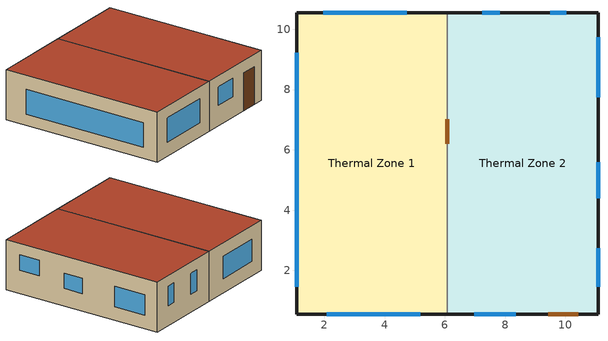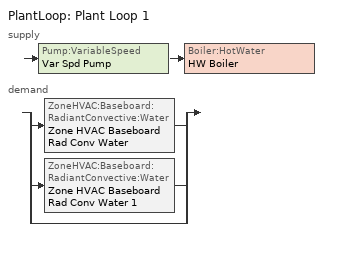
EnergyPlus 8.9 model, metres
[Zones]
Thermal Zone 1
 floor ground (ExtSlabCarpet 4in ClimateZone 1-8): 6.08,10.55 6.08,0.55 1.08,0.55 1.08,10.55 z0
 wall outside (ASHRAE 189.1-2009 ExtWall Mass ClimateZone 5): 6.08,10.55 1.08,10.55 1.08,0.55 6.08,0.55 z0:3
 wall to Thermal Zone 2 (Interior Wall): 6.08,0.55 6.08,10.55 z0:3
 window (ASHRAE 189.1-2009 ExtWindow ClimateZone 4-5): 4.73,10.55 1.96,10.55 z0.87:2.2; 2.08,0.55 5.19,0.55 z0.84:2.3; 1.08,9.21 1.08,1.45 z0.68:2.15
 door inside (Interior Door): 6.08,6.2 6.08,7.01 z0:2.16
 roof outside (ASHRAE 189.1-2009 ExtRoof IEAD ClimateZone 2-5): 6.08,0.55 6.08,10.55 1.08,10.55 1.08,0.55 z3
Thermal Zone 2
 floor ground (ExtSlabCarpet 4in ClimateZone 1-8): 11.08,10.55 11.08,0.55 6.08,0.55 6.08,10.55 z0
 wall outside (ASHRAE 189.1-2009 ExtWall Mass ClimateZone 5): 6.08,0.55 11.08,0.55 11.08,10.55 6.08,10.55 z0:3
 window (ASHRAE 189.1-2009 ExtWindow ClimateZone 4-5): 7.82,10.55 7.24,10.55 z1.07:2.33; 10.02,10.55 9.49,10.55 z1.22:2.38; 11.08,1.45 11.08,2.73 z1.41:2.34; 11.08,4.4 11.08,5.59 z1.06:1.98; 11.08,7.75 11.08,9.74 z0.81:2.04; 6.98,0.55 8.35,0.55 z1.23:2.33
 door (Exterior Door): 9.43,0.55 10.42,0.55 z0:2.26
 roof outside (ASHRAE 189.1-2009 ExtRoof IEAD ClimateZone 2-5): 11.08,0.55 11.08,10.55 6.08,10.55 6.08,0.55 z3
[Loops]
PlantLoop 'Plant Loop 1'
 supply: Pump:VariableSpeed 'Var Spd Pump' > Boiler:HotWater 'HW Boiler'
 demand: split
  | ZoneHVAC:Baseboard:RadiantConvective:Water 'Zone HVAC Baseboard Rad Conv Water'
  | ZoneHVAC:Baseboard:RadiantConvective:Water 'Zone HVAC Baseboard Rad Conv Water 1'
  | bypass
[Building]
Building 1
[Site:Location]
BERLIN: Latitude {deg}=52.47; Longitude {deg}=13.4; Time Zone {hr}=1; Elevation {m}=49
[SizingPeriod:DesignDay] Day of Month=21; Dry-Bulb Temperature Range Modifier Type=DefaultMultipliers; Barometric Pressure {Pa}=100738; Rain Indicator=No; Snow Indicator=No; Daylight Saving Time Indicator=No
Name | Month | Day Type | Maximum Dry-Bulb Temperature {C} | Daily Dry-Bulb Temperature Range {deltaC} | Humidity Condition Type | Wetbulb or DewPoint at Maximum Dry-Bulb {C} | Wind Speed {m/s} | Wind Direction {deg} | Solar Model Indicator | ASHRAE Clear Sky Optical Depth for Beam Irradiance (taub) | ASHRAE Clear Sky Optical Depth for Diffuse Irradiance (taud) | Enthalpy at Maximum Dry-Bulb {J/kg} | Sky Clearness
BERLIN Ann Clg .4% Condns DB=>MWB | 7 | SummerDesignDay | 30 | 9.2 | Wetbulb | 18.9 | 3.7 | 150 | ASHRAETau | 0.484 | 1.888
BERLIN Ann Clg .4% Condns DP=>MDB | 7 | SummerDesignDay | 22.1 | 9.2 | Dewpoint | 18 | 3.7 | 150 | ASHRAETau | 0.484 | 1.888
BERLIN Ann Clg .4% Condns Enth=>MDB | 7 | SummerDesignDay | 27 | 9.2 | Enthalpy |  | 3.7 | 150 | ASHRAETau | 0.484 | 1.888 | 57900
BERLIN Ann Clg .4% Condns WB=>MDB | 7 | SummerDesignDay | 26.9 | 9.2 | Wetbulb | 20.1 | 3.7 | 150 | ASHRAETau | 0.484 | 1.888
BERLIN Ann Htg 99.6% Condns DB | 2 | WinterDesignDay | -11.8 | 0 | Wetbulb | -11.8 | 3.3 | 100 | ASHRAEClearSky |  |  |  | 0
BERLIN Ann Htg Wind 99.6% Condns WS=>MCDB | 2 | WinterDesignDay | 6.3 | 0 | Wetbulb | 6.3 | 12.8 | 100 | ASHRAEClearSky |  |  |  | 0
BERLIN Ann Hum_n 99.6% Condns DP=>MCDB | 2 | WinterDesignDay | -10.8 | 0 | Dewpoint | -15 | 3.3 | 100 | ASHRAEClearSky |  |  |  | 0
[Material] Thermal Absorptance=0.9
Name | Roughness | Thickness {m} | Conductivity {W/m-K} | Density {kg/m3} | Specific Heat {J/kg-K} | Solar Absorptance | Visible Absorptance
1/2IN Gypsum | Smooth | 0.0127 | 0.16 | 784.9 | 830 | 0.4 | 0.4
1IN Stucco | Smooth | 0.0253 | 0.6918 | 1858 | 837 | 0.92 | 0.92
8IN Concrete HW | MediumRough | 0.2033 | 1.7296 | 2243 | 837 | 0.65 | 0.65
F08 Metal surface | Smooth | 0.0008 | 45.28 | 7824 | 500 | 0.7 | 0.7
G01a 19mm gypsum board | MediumSmooth | 0.019 | 0.16 | 800 | 1090 | 0.4 | 0.4
G05 25mm wood | MediumSmooth | 0.0254 | 0.15 | 608 | 1630 | 0.5 | 0.5
I01 25mm insulation board | MediumRough | 0.0254 | 0.03 | 43 | 1210 | 0.6 | 0.6
MAT-CC05 4 HW CONCRETE | Rough | 0.1016 | 1.311 | 2240 | 836.8 | 0.85 | 0.85
Metal Decking | MediumSmooth | 0.0015 | 45.006 | 7680 | 418.4 | 0.6 | 0.6
Roof Insulation [21] | MediumRough | 0.2105 | 0.049 | 265 | 836.8 | 0.7 | 0.7
Roof Membrane | VeryRough | 0.0095 | 0.16 | 1121.29 | 1460 | 0.7 | 0.7
Wall Insulation [40] | MediumRough | 0.0794 | 0.0432 | 91 | 837 | 0.5 | 0.5
[Material:AirGap]
F04 Wall air space resistance: Thermal Resistance {m2-K/W}=0.15
[Material:NoMass]
CP02 CARPET PAD: Roughness=Smooth; Thermal Resistance {m2-K/W}=0.1; Thermal Absorptance=0.9; Solar Absorptance=0.8; Visible Absorptance=0.8
[WindowMaterial:Glazing]
Theoretical Glass [207]: Optical Data Type=SpectralAverage; Thickness {m}=0.003; Solar Transmittance at Normal Incidence=0.3311; Front Side Solar Reflectance at Normal Incidence=0.6189; Back Side Solar Reflectance at Normal Incidence=0; Visible Transmittance at Normal Incidence=0.44; Front Side Visible Reflectance at Normal Incidence=0.51; Back Side Visible Reflectance at Normal Incidence=0; Infrared Transmittance at Normal Incidence=0; Front Side Infrared Hemispherical Emissivity=0.9; Back Side Infrared Hemispherical Emissivity=0.9; Conductivity {W/m-K}=0.0133; Dirt Correction Factor for Solar and Visible Transmittance=1; Solar Diffusing=No
[WindowMaterial:Shade]
Window Material Shade 1: Solar Transmittance=0.1; Solar Reflectance=0.8; Visible Transmittance=0.4; Visible Reflectance=0.5; Infrared Hemispherical Emissivity=0.9; Infrared Transmittance=0; Thickness {m}=0.005; Conductivity {W/m-K}=0.1; Shade to Glass Distance {m}=0.05; Top Opening Multiplier=0; Bottom Opening Multiplier=0; Left-Side Opening Multiplier=0; Right-Side Opening Multiplier=0; Airflow Permeability=0
[WindowProperty:ShadingControl] Shading Type=ExteriorShade; Construction with Shading=Window Shading; Shading Control Type=OnIfScheduleAllows; Shading Control Is Scheduled=Yes; Glare Control Is Active=No
Name | Schedule
Shading Control East | u_blinds_E
Shading Control North | u_blinds_N
Shading Control South | u_blinds_S
Shading Control West | u_blinds_W
[Construction]
ASHRAE 189.1-2009 ExtRoof IEAD ClimateZone 2-5: Roof Membrane, Roof Insulation [21], Metal Decking
ASHRAE 189.1-2009 ExtWall Mass ClimateZone 5: 1IN Stucco, 8IN Concrete HW, Wall Insulation [40], 1/2IN Gypsum
ASHRAE 189.1-2009 ExtWindow ClimateZone 4-5: Theoretical Glass [207]
Exterior Door: F08 Metal surface, I01 25mm insulation board
ExtSlabCarpet 4in ClimateZone 1-8: MAT-CC05 4 HW CONCRETE, CP02 CARPET PAD
Interior Door: G05 25mm wood
Interior Wall: G01a 19mm gypsum board, F04 Wall air space resistance, G01a 19mm gypsum board
Window Shading: Window Material Shade 1, Theoretical Glass [207]
[Zone]
Thermal Zone 1; Thermal Zone 2
[ZoneControl:Thermostat] Control Object Type 1=ThermostatSetpoint:DualSetpoint
Name | Zone or ZoneList | Control Type Schedule | Control Name 1
Thermal Zone 1 Thermostat | Thermal Zone 1 | Thermal Zone 1 Thermostat Schedule | Thermostat Setpoint Dual Setpoint 1
Thermal Zone 2 Thermostat | Thermal Zone 2 | {7121831a-c397-484b-8e7c-7976416e044e} | Thermostat Setpoint Dual Setpoint 2
[ThermostatSetpoint:DualSetpoint] Cooling Setpoint Temperature Schedule=Cooling Schedule
Name | Heating Setpoint Temperature Schedule
Thermostat Setpoint Dual Setpoint 1 | u_rad_OfficesZ1
Thermostat Setpoint Dual Setpoint 2 | u_rad_OfficesZ2
[ZoneVentilation:DesignFlowRate] Design Flow Rate Calculation Method=Flow/Zone; Design Flow Rate {m3/s}=0.16; Flow Rate per Zone Floor Area {m3/s-m2}=0; Flow Rate per Person {m3/s-person}=0; Air Changes per Hour {1/hr}=0; Ventilation Type=Natural; Fan Pressure Rise {Pa}=0; Fan Total Efficiency=1; Constant Term Coefficient=0.606; Temperature Term Coefficient=0.03636; Velocity Term Coefficient=0.1177; Velocity Squared Term Coefficient=0; Maximum Indoor Temperature {C}=100; Delta Temperature {deltaC}=-50; Minimum Outdoor Temperature {C}=-100; Maximum Outdoor Temperature {C}=100; Maximum Wind Speed {m/s}=40
Name | Zone or ZoneList | Schedule | Minimum Indoor Temperature {C} | Minimum Indoor Temperature Schedule
Natural Ventilation | Thermal Zone 1 | u_AHU1_noERC | -20
Natural Ventilation 1 | Thermal Zone 2 | Always On Discrete | 0 | u_AHU2_noERC
[ZoneHVAC:Baseboard:RadiantConvective:Water] Availability Schedule=Always On Discrete hvac_library; Rated Average Water Temperature {C}=87.78; Rated Water Mass Flow Rate {kg/s}=0.063; Heating Design Capacity Method=HeatingDesignCapacity; Heating Design Capacity {W}=5000; Heating Design Capacity Per Floor Area {W/m2}=0; Fraction of Autosized Heating Design Capacity=1; Maximum Water Flow Rate {m3/s}=AutoSize; Convergence Tolerance=0.001; Fraction Radiant=0.3; Fraction of Radiant Energy Incident on People=0.3; Fraction of Radiant Energy to Surface 3=0.128333
Name | Surface Name 1 | Fraction of Radiant Energy to Surface 1 | Surface Name 2 | Fraction of Radiant Energy to Surface 2 | Surface Name 3 | Surface Name 4 | Fraction of Radiant Energy to Surface 4 | Surface Name 5 | Fraction of Radiant Energy to Surface 5 | Surface Name 6 | Fraction of Radiant Energy to Surface 6
Zone HVAC Baseboard Rad Conv Water | Surface 1 | 0.035 | Surface 2 | 0.0641667 | Surface 3 | Surface 5 | 0.128333 | Surface 6 | 0.28 | Surface 4 | 0.0641667
Zone HVAC Baseboard Rad Conv Water 1 | Surface 10 | 0.0641667 | Surface 9 | 0.128333 | Surface 11 | Surface 8 | 0.0641667 | Surface 7 | 0.035 | Surface 12 | 0.28
[Zone equipment]
Thermal Zone 1: Zone HVAC Baseboard Rad Conv Water
Thermal Zone 2: Zone HVAC Baseboard Rad Conv Water 1
[Sizing:Zone] Zone Cooling Design Supply Air Temperature Input Method=SupplyAirTemperature; Zone Cooling Design Supply Air Temperature {C}=14; Zone Cooling Design Supply Air Temperature Difference {deltaC}=11.11; Zone Heating Design Supply Air Temperature Input Method=SupplyAirTemperature; Zone Heating Design Supply Air Temperature {C}=40; Zone Heating Design Supply Air Temperature Difference {deltaC}=11.11; Zone Cooling Design Supply Air Humidity Ratio {kgWater/kgDryAir}=0.0085; Zone Heating Design Supply Air Humidity Ratio {kgWater/kgDryAir}=0.008; Cooling Design Air Flow Method=DesignDay; Cooling Design Air Flow Rate {m3/s}=0; Cooling Minimum Air Flow per Zone Floor Area {m3/s-m2}=0.000762; Cooling Minimum Air Flow {m3/s}=0; Cooling Minimum Air Flow Fraction=0; Heating Design Air Flow Method=DesignDay; Heating Design Air Flow Rate {m3/s}=0; Heating Maximum Air Flow per Zone Floor Area {m3/s-m2}=0.002032; Heating Maximum Air Flow {m3/s}=0.141576; Heating Maximum Air Flow Fraction=0.3; Account for Dedicated Outdoor Air System=No
Name | Design Specification Outdoor Air Object | Design Specification Zone Air Distribution Object
Thermal Zone 1 | 189.1-2009 - Office - OpenOffice - CZ4-8 Ventilation | Thermal Zone 1 Design Spec Zone Air Dist
Thermal Zone 2 | {d7047ffc-dbbe-4956-8b60-b39d86e3fcc4} | Thermal Zone 2 Design Spec Zone Air Dist
[DesignSpecification:ZoneAirDistribution] Zone Air Distribution Effectiveness in Cooling Mode=1; Zone Air Distribution Effectiveness in Heating Mode=1
Thermal Zone 1 Design Spec Zone Air Dist; Thermal Zone 2 Design Spec Zone Air Dist
[DesignSpecification:OutdoorAir] Outdoor Air Method=Sum; Outdoor Air Flow per Person {m3/s-person}=0.00943895; Outdoor Air Flow per Zone Floor Area {m3/s-m2}=0; Outdoor Air Flow per Zone {m3/s}=0; Outdoor Air Flow Air Changes per Hour {1/hr}=0
189.1-2009 - Office - OpenOffice - CZ4-8 Ventilation; {d7047ffc-dbbe-4956-8b60-b39d86e3fcc4}
[PlantLoop]
Plant Loop 1: Fluid Type=Water; Plant Equipment Operation Scheme=Plant Loop 1 Operation Schemes; Maximum Loop Temperature {C}=100; Minimum Loop Temperature {C}=0; Maximum Loop Flow Rate {m3/s}=Autosize; Minimum Loop Flow Rate {m3/s}=0; Plant Loop Volume {m3}=Autocalculate; Load Distribution Scheme=Optimal; Plant Loop Demand Calculation Scheme=SingleSetpoint
[Sizing:Plant]
Plant Loop 1: Loop Type=Heating; Design Loop Exit Temperature {C}=82; Loop Design Temperature Difference {deltaC}=11; Sizing Option=NonCoincident; Zone Timesteps in Averaging Window=1; Coincident Sizing Factor Mode=None
[Pump:VariableSpeed]
Var Spd Pump: Design Maximum Flow Rate {m3/s}=Autosize; Design Pump Head {Pa}=179352; Design Power Consumption {W}=Autosize; Motor Efficiency=0.9; Fraction of Motor Inefficiencies to Fluid Stream=0; Coefficient 1 of the Part Load Performance Curve=0; Coefficient 2 of the Part Load Performance Curve=1; Coefficient 3 of the Part Load Performance Curve=0; Coefficient 4 of the Part Load Performance Curve=0; Design Minimum Flow Rate {m3/s}=0; Pump Control Type=Continuous; Skin Loss Radiative Fraction=0.5; Design Power Sizing Method=PowerPerFlowPerPressure; Design Electric Power per Unit Flow Rate {W/(m3/s)}=348701.1; Design Shaft Power per Unit Flow Rate per Unit Head=1.28205; Design Minimum Flow Rate Fraction=0
[Boiler:HotWater]
HW Boiler: Fuel Type=NaturalGas; Nominal Capacity {W}=Autosize; Nominal Thermal Efficiency=0.8; Efficiency Curve Temperature Evaluation Variable=LeavingBoiler; Normalized Boiler Efficiency Curve=Boiler Efficiency 1; Design Water Outlet Temperature {C}=82; Design Water Flow Rate {m3/s}=Autosize; Minimum Part Load Ratio=0; Maximum Part Load Ratio=1; Optimum Part Load Ratio=1; Water Outlet Upper Temperature Limit {C}=99; Boiler Flow Mode=NotModulated; Parasitic Electric Load {W}=0; Sizing Factor=1
[PlantEquipmentOperationSchemes]
Plant Loop 1 Operation Schemes: Control Scheme Object Type 1=PlantEquipmentOperation:HeatingLoad; Control Scheme Name 1=Plant Loop 1 Heating Operation Scheme; Control Scheme Schedule Name 1=Always On Discrete 3
[PlantEquipmentOperation:HeatingLoad]
Plant Loop 1 Heating Operation Scheme: Load Range Lower Limit 1 {W}=0; Load Range Upper Limit 1 {W}=1000000000; Range Equipment List Name 1=Plant Loop 1 Heating Equipment List
[PlantEquipmentList]
Plant Loop 1 Heating Equipment List: Boiler:HotWater, HW Boiler
[SetpointManager:Scheduled]
Scheduled HW Temp: Control Variable=Temperature; Schedule=Hot Water Temperature 1
[ExternalInterface:FunctionalMockupUnitExport:From:Variable]
Name | Output:Variable Index Key | Output:Variable | FMU Variable
 | Surface 4 | Surface Outside Face Incident Solar Radiation Rate per Area | v_solGlobFac_S
 | Surface 5 | Surface Outside Face Incident Solar Radiation Rate per Area | v_solGlobFac_W
 | Surface 2 | Surface Outside Face Incident Solar Radiation Rate per Area | v_solGlobFac_N
 | Surface 11 | Surface Outside Face Incident Solar Radiation Rate per Area | v_solGlobFac_E
 | Sub Surface 1 | Surface Shading Device Is On Time Fraction | u_blinds_S_val
 | Sub Surface 2 | Surface Shading Device Is On Time Fraction | u_blinds_W_val
 | Sub Surface 3 | Surface Shading Device Is On Time Fraction | u_blinds_N_val
 | Sub Surface 6 | Surface Shading Device Is On Time Fraction | u_blinds_E_val
 | ENVIRONMENT | Site Outdoor Air Drybulb Temperature | v_Tamb
 | Thermal Zone 1 | Zone Air Temperature | Tzone_1
 | Thermal Zone 2 | Zone Air Temperature | Tzone_2
 | Thermal Zone 1 | Zone Ventilation Mass Flow Rate | v_vent_1
 | Thermal Zone 2 | Zone Ventilation Mass Flow Rate | v_vent_2
 | u_AHU1_noERC | Schedule Value | u_AHU1_noERC_SchedVal
 | Thermal Zone 1 | Zone Outdoor Air Wind Speed | windspeed_Z1
 | Thermal Zone 1 | Zone Ventilation Current Density Volume Flow Rate | Volumeflow_Z1
 | Thermal Zone 1 | Zone Total Internal Total Heating Rate | v_IG_Offices
 | Surface 1 | Surface Outside Face Temperature | t_faceout_1
 | Surface 2 | Surface Outside Face Temperature | t_faceout_2
 | Surface 3 | Surface Outside Face Temperature | t_faceout_3
 | Surface 4 | Surface Outside Face Temperature | t_faceout_4
 | Surface 5 | Surface Outside Face Temperature | t_faceout_5
 | Surface 6 | Surface Outside Face Temperature | t_faceout_6
 | Surface 7 | Surface Outside Face Temperature | t_faceout_7
 | Surface 8 | Surface Outside Face Temperature | t_faceout_8
 | Surface 9 | Surface Outside Face Temperature | t_faceout_9
 | Surface 10 | Surface Outside Face Temperature | t_faceout_10
 | Surface 11 | Surface Outside Face Temperature | t_faceout_11
 | Surface 12 | Surface Outside Face Temperature | t_faceout_12
 | Surface 1 | Surface Inside Face Temperature | t_facein_1
 | Surface 2 | Surface Inside Face Temperature | t_facein_2
 | Surface 3 | Surface Inside Face Temperature | t_facein_3
 | Surface 4 | Surface Inside Face Temperature | t_facein_4
 | Surface 5 | Surface Inside Face Temperature | t_facein_5
 | Surface 6 | Surface Inside Face Temperature | t_facein_6
 | Surface 7 | Surface Inside Face Temperature | t_facein_7
 | Surface 8 | Surface Inside Face Temperature | t_facein_8
 | Surface 9 | Surface Inside Face Temperature | t_facein_9
 | Surface 10 | Surface Inside Face Temperature | t_facein_10
 | Surface 11 | Surface Inside Face Temperature | t_facein_11
 | Surface 12 | Surface Inside Face Temperature | t_facein_12
 | u_rad_OfficesZ1 | Schedule Value | SchedVal_Z1
 | ZONE HVAC BASEBOARD RAD CONV WATER | Baseboard Total Heating Rate | HeatRate_Z1
 | ZONE HVAC BASEBOARD RAD CONV WATER 1 | Baseboard Total Heating Rate | HeatRate_Z2
[ExternalInterface:FunctionalMockupUnitExport:To:Schedule]
Name | Schedule | FMU Variable | Initial Value
 | u_blinds_S | u_blinds_S | 0
 | u_blinds_W | u_blinds_W | 0
 | u_blinds_N | u_blinds_N | 0
 | u_blinds_E | u_blinds_E | 0
 | u_AHU1_noERC | u_AHU1_noERC | 0
 | u_AHU2_noERC | u_AHU2_noERC | 0
 | u_rad_OfficesZ1 | u_rad_OfficesZ1 | 20
 | u_rad_OfficesZ2 | u_rad_OfficesZ2 | 20
[Schedule:Compact]
Thermal Zone 1 Thermostat Schedule; {7121831a-c397-484b-8e7c-7976416e044e}: Through: 12/31, For: AllDays, Until: 24:00, 4
[Schedule:Day:Interval]
Schedule Day 1: No, 24:00, 100
Hot Water Temperature Default 1; Hot Water Temperature Summer Design Day 1; Hot Water Temperature Winter Design Day 1: No, 24:00, 67
[Schedule:Week:Daily]
Schedule:Week:Daily {3fb260b3-eb1c-46f6-bceb-d1b38eca86dd}: Schedule Day 1, Schedule Day 1, Schedule Day 1, Schedule Day 1, Schedule Day 1, Schedule Day 1, Schedule Day 1, Schedule Day 1, Schedule Day 1, Schedule Day 1, Schedule Day 1, Schedule Day 1
Schedule:Week:Daily {ab4b7994-2315-4ce6-a8ea-6478c5b07bc8}: Hot Water Temperature Default 1, Hot Water Temperature Default 1, Hot Water Temperature Default 1, Hot Water Temperature Default 1, Hot Water Temperature Default 1, Hot Water Temperature Default 1, Hot Water Temperature Default 1, Hot Water Temperature Default 1, Hot Water Temperature Summer Design Day 1, Hot Water Temperature Winter Design Day 1, Hot Water Temperature Default 1, Hot Water Temperature Default 1
[Schedule:Year]
Cooling Schedule: Schedule:Week:Daily {3fb260b3-eb1c-46f6-bceb-d1b38eca86dd}, 1, 1, 12, 31
Hot Water Temperature 1: Schedule:Week:Daily {ab4b7994-2315-4ce6-a8ea-6478c5b07bc8}, 1, 1, 12, 31
[Schedule:Constant] Hourly Value=1
Always On Discrete hvac_library; Always On Discrete; Always On Discrete 3
[Curve:Biquadratic]
Boiler Efficiency 1: Coefficient1 Constant=1; Coefficient2 x=0; Coefficient3 x**2=0; Coefficient4 y=0; Coefficient5 y**2=0; Coefficient6 x*y=0; Minimum Value of x {BasedOnField A2}=0; Maximum Value of x {BasedOnField A2}=1; Minimum Value of y {BasedOnField A3}=0; Maximum Value of y {BasedOnField A3}=1
